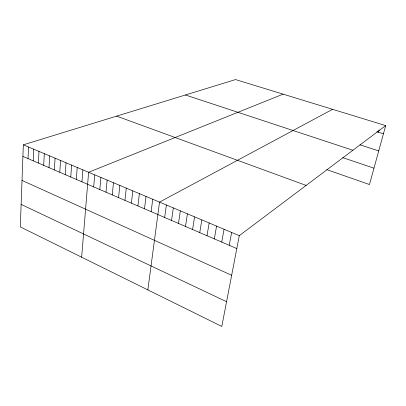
<?xml version="1.0" encoding="UTF-8"?>
<svg xmlns="http://www.w3.org/2000/svg" width="406" height="406" viewBox="0 0 406 406"><rect width="100%" height="100%" fill="white"/><g stroke="black" fill="none" stroke-linecap="round" stroke-linejoin="round"><path stroke-width="0.61" d="M23.335 144.82L20.3 226.908L221.798 326.429L239.296 235.663L385.7 125.596L235.536 79.571L23.335 144.82L239.296 235.663M28.034 158.604L28.501 146.992M33.206 160.832L33.718 149.185M38.428 163.08L38.981 151.402M43.691 165.349L44.295 153.635M49.009 167.642L49.654 155.889M54.374 169.952L55.064 158.167M59.789 172.286L60.524 160.461M65.249 174.641L66.036 162.781M70.766 177.016L71.598 165.12M76.333 179.416L77.216 167.485M81.951 181.837L82.885 169.865M81.642 257.206L88.609 172.276L283.109 94.151M93.69 186.897L94.73 174.849M99.815 189.536L100.911 177.447M106.002 192.2L107.154 180.076M112.254 194.895L113.467 182.73M118.567 197.62L119.841 185.415M124.952 200.366L126.281 188.12M131.397 203.147L132.792 190.861M137.913 205.954L139.37 193.626M144.495 208.791L146.018 196.423M151.144 211.658L152.732 199.25M147.85 289.904L159.522 202.107L332.59 109.315M164.663 217.484L166.384 204.989M171.53 220.443L173.321 207.908M178.473 223.432L180.335 210.861M185.486 226.457L187.425 213.84M192.576 229.512L194.591 216.855M199.747 232.602L201.833 219.905M206.999 235.724L209.161 222.985M214.327 238.885L216.571 226.101M221.737 242.077L224.061 229.253M229.228 245.305L231.633 232.44M378.488 132.239L379.123 129.905M385.7 125.596L369.47 184.542L326.723 169.606M376.849 131.727L383.447 133.787M359.985 144.835L378.727 150.92M185.425 94.979L352.895 150.256M342.674 157.614L373.977 168.175M116.639 116.131L306.139 185.41M22.909 156.391L236.81 248.573M22.02 180.426L231.664 275.263M21.132 204.391L226.563 301.714"/></g></svg>
